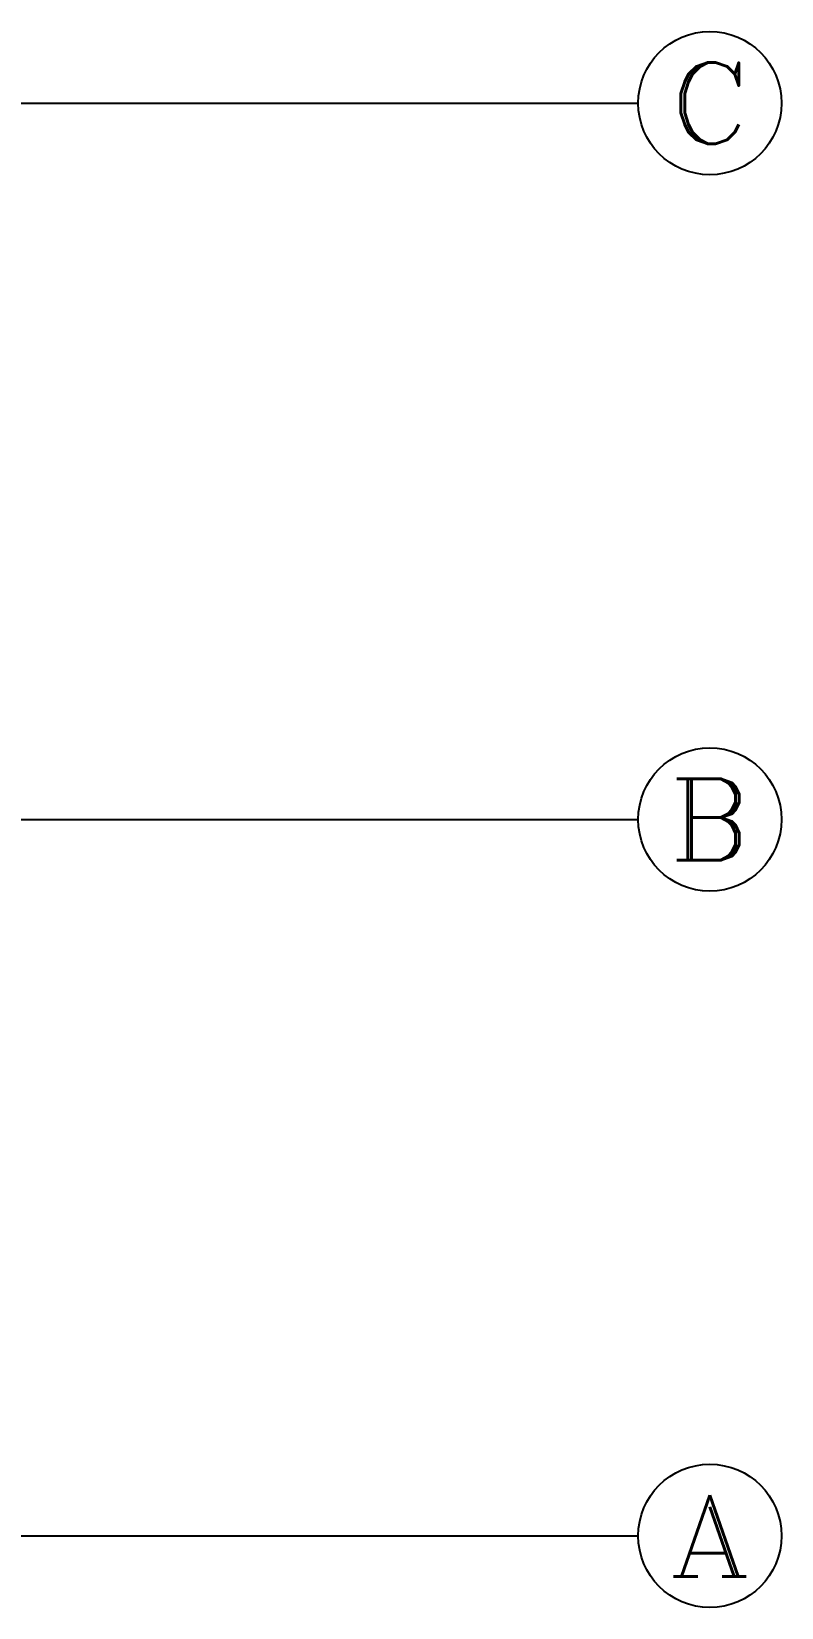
# Model space of a CAD drawing. Extents: x -266287 to 275962, y -324567 to 363765.
# Drawn here: x -94392 to -86015, y 43633 to 61233 of the extents above; entities that cross this region are included whole.
import ezdxf
from ezdxf.enums import TextEntityAlignment as Align

# ---------------------------------------------------------------- set-up
doc = ezdxf.new("R2010")
doc.units = 0
doc.header["$LTSCALE"] = 1000
doc.layers.get('0').update_dxf_attribs({"linetype": 'CONTINUOUS'})
doc.layers.add('AXIS', color=3, linetype='CONTINUOUS')
doc.layers.add('AXIS_TEXT', color=7, linetype='CONTINUOUS')
doc.styles.add('_TCH_AXIS', font='COMPLEX', dxfattribs={"bigfont": 'GBCBIG'})
doc.styles.add('COMPLEX', font='COMPLEX')

# ---------------------------------------------------------------- blocks, each defined once
blk = doc.blocks.new('_AXISO')
blk.add_circle((0, 0), 0.5)
at = {"layer": 'AXIS_TEXT', "style": 'COMPLEX', "width": 1.041667}
blk.add_attdef('A', text='', height=0.56, dxfattribs=at).set_placement((-0.25, -0.28), (0.25, -0.28), align=Align.FIT)

msp = doc.modelspace()

# ---------------------------------------------------------------- linework, layer by layer
at = {"layer": 'AXIS'}
for p, q in [((-95615.20461, 60433.30504), (-87615.20461, 60433.30504)), ((-95615.20461, 52433.30504), (-87615.20461, 52433.30504)), ((-95615.20461, 44433.30504), (-87615.20461, 44433.30504))]:
    msp.add_line(p, q, dxfattribs=at)

# ---------------------------------------------------------------- block references
ref = msp.add_blockref('_AXISO', (-86815.20461, 60433.30504), dxfattribs=dict(at, xscale=1600, yscale=1600, zscale=1600))
ref.add_attrib('A', 'C', dxfattribs={"layer": 'AXIS_TEXT', "height": 905.09668, "style": '_TCH_AXIS', "width": 1.4}).set_placement((-87267.75295, 59980.7567), (-86362.65627, 59980.7567), align=Align.FIT)
ref = msp.add_blockref('_AXISO', (-86815.20461, 52433.30504), dxfattribs=dict(at, xscale=1600, yscale=1600, zscale=1600))
ref.add_attrib('A', 'B', dxfattribs={"layer": 'AXIS_TEXT', "height": 905.09668, "style": '_TCH_AXIS', "width": 1.235294}).set_placement((-87267.75295, 51980.7567), (-86362.65627, 51980.7567), align=Align.FIT)
ref = msp.add_blockref('_AXISO', (-86815.20461, 44433.30504), dxfattribs=dict(at, xscale=1600, yscale=1600, zscale=1600))
ref.add_attrib('A', 'A', dxfattribs={"layer": 'AXIS_TEXT', "height": 905.09668, "style": '_TCH_AXIS', "width": 1.166667}).set_placement((-87267.75295, 43980.7567), (-86362.65627, 43980.7567), align=Align.FIT)

doc.saveas('drawing.dxf')
